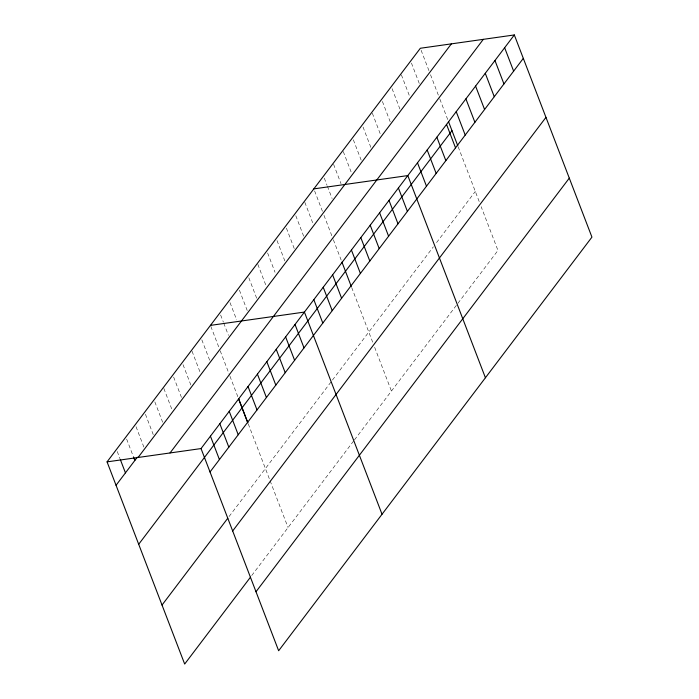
<?xml version="1.0" encoding="UTF-8"?>
<svg xmlns="http://www.w3.org/2000/svg" width="699" height="699" viewBox="0 0 699 699"><rect width="100%" height="100%" fill="white"/><g stroke="black" fill="none" stroke-linecap="round" stroke-linejoin="round"><path stroke-width="0.52" stroke-dasharray="3.5 2.62" d="M229.071 516.544L331.204 381.706M332.453 380.046L433.354 246.843M436.578 242.579L475.311 191.439M251.719 575.539L353.843 440.702M354.472 439.872L457.286 304.126M457.932 303.279L497.959 250.434L481.165 206.694M421.13 50.293L428.941 70.651M430.505 74.723L439.488 98.113M439.881 99.127L448.076 120.49M458.203 146.869L479.61 202.631M411.449 63.085L419.26 83.434M401.375 74.845L409.972 97.24M392.087 88.651L399.898 109M382.397 101.434L390.601 122.806M372.322 113.203L380.92 135.589M363.034 127L370.846 147.358M353.344 139.791L361.165 160.141M343.279 151.552L351.09 171.91M333.589 164.335L341.016 183.671M324.301 178.14L327.036 185.261M327.42 186.284L332.112 198.499M314.611 190.923L322.431 211.281M323.987 215.344L332.969 238.743M333.362 239.757L341.173 260.098M351.684 287.499L373.091 343.261M374.655 347.324L391.44 391.064M304.825 202.317L313.03 223.689M295.817 215.746L304.021 237.11M286.415 228.154L294.62 249.526M277.022 240.561L284.834 260.91M267.621 252.968L275.048 272.304M257.835 264.362L266.424 286.747M248.827 277.783L257.031 299.155M239.425 290.19L247.236 310.548M230.023 302.606L236.673 319.906M220.631 315.013L223.365 322.134M223.75 323.148L228.442 335.363M210.836 326.398L219.434 348.792M220.211 350.828L229.587 375.232M229.98 376.254L238.176 397.609M248.302 423.987L269.709 479.75M270.094 480.772L288.058 527.553M201.828 339.828L209.648 360.177M192.042 351.221L200.246 372.593M183.033 364.642L190.844 385M173.64 377.049L181.452 397.408M163.846 388.443L172.05 409.815M154.837 401.873L162.649 422.222M145.444 414.28L153.256 434.629M136.043 426.687L143.854 447.037M126.641 439.094L133.675 457.417M117.249 451.502L119.975 458.623"/><path stroke-width="1.05" d="M250.46 577.191L184.676 664.05L107.061 461.873L420.352 48.257L514.324 34.95L591.939 237.127L278.648 650.743L201.041 448.566L514.324 34.95M116.051 485.281L137.353 457.155M138.079 457.487L451.362 43.871M170.032 452.961L483.315 39.345M138.69 544.276L451.982 130.661M210.023 471.974L523.315 58.358M162.028 605.054L227.813 518.195M232.671 530.969L545.963 117.353M256 591.747L569.292 178.131M313.834 188.887L407.814 175.58L485.421 377.757M210.451 325.385L304.423 312.069L382.03 514.246M107.061 461.873L201.041 448.566M504.643 47.733L513.634 71.141M494.962 60.516L503.944 83.924M485.281 73.308L494.263 96.707M475.591 86.091L484.582 109.498M465.91 98.874L474.892 122.281M456.229 111.657L465.211 135.064M448.47 121.504L457.81 145.855M446.547 124.439L455.53 147.847M436.858 137.222L445.848 160.63M427.176 150.014L436.159 173.413M417.495 162.797L426.477 186.205M398.413 187.987L407.395 211.395M389.011 200.395L398.002 223.802M379.618 212.802L388.6 236.21M370.217 225.209L379.199 248.617M360.815 237.625L369.806 261.024M351.422 250.032L360.404 273.44M341.951 262.134L351.3 286.485M332.619 274.847L341.61 298.255M323.226 287.254L332.208 310.662M313.825 299.661L322.807 323.069M295.03 324.485L304.013 347.884M285.629 336.892L294.611 360.3M276.227 349.299L285.218 372.707M266.835 361.706L275.817 385.114M257.433 374.114L266.415 397.521M248.031 386.521L257.022 409.929M238.569 398.631L247.909 422.982M238.639 398.928L247.621 422.336M229.237 411.344L238.219 434.743M219.835 423.751L228.826 447.15M210.443 436.159L219.425 459.566M133.675 457.417L134.846 460.466M120.368 459.645L125.444 472.874"/></g></svg>
